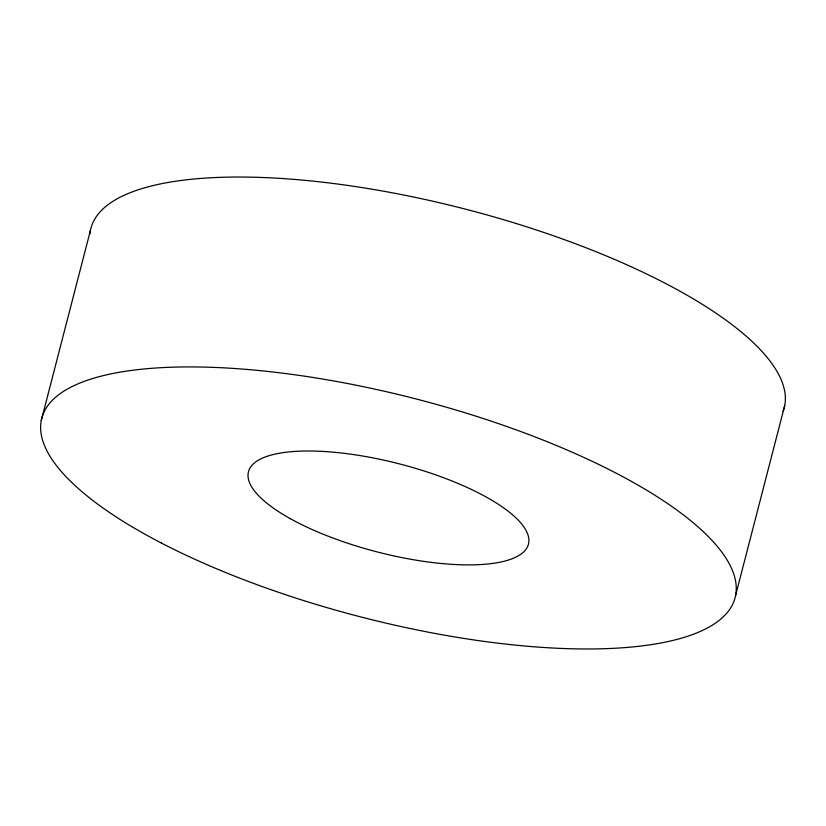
<?xml version="1.0" encoding="UTF-8"?>
<svg xmlns="http://www.w3.org/2000/svg" width="826" height="826" viewBox="0 0 826 826"><rect width="100%" height="100%" fill="white"/><g stroke="black" fill="none" stroke-linecap="round" stroke-linejoin="round"><path stroke-width="1.24" d="M41.3 420.393L90.406 230.506M735.594 595.494L784.7 405.607M89.9 234.016A358.071 112.429 14.5 0 1 462.684 208.431A358.071 112.429 14.5 0 1 783.1 411.265M161.442 543.074A358.071 112.429 14.5 0 0 730.163 608.659A358.071 112.429 14.5 0 0 273.736 372.103A358.071 112.429 14.5 0 0 161.442 543.074M290.267 518.635A144.612 45.409 14.5 0 0 524.531 551.035A144.612 45.409 14.5 0 0 350.534 454.155A144.612 45.409 14.5 0 0 290.267 518.635"/></g></svg>
